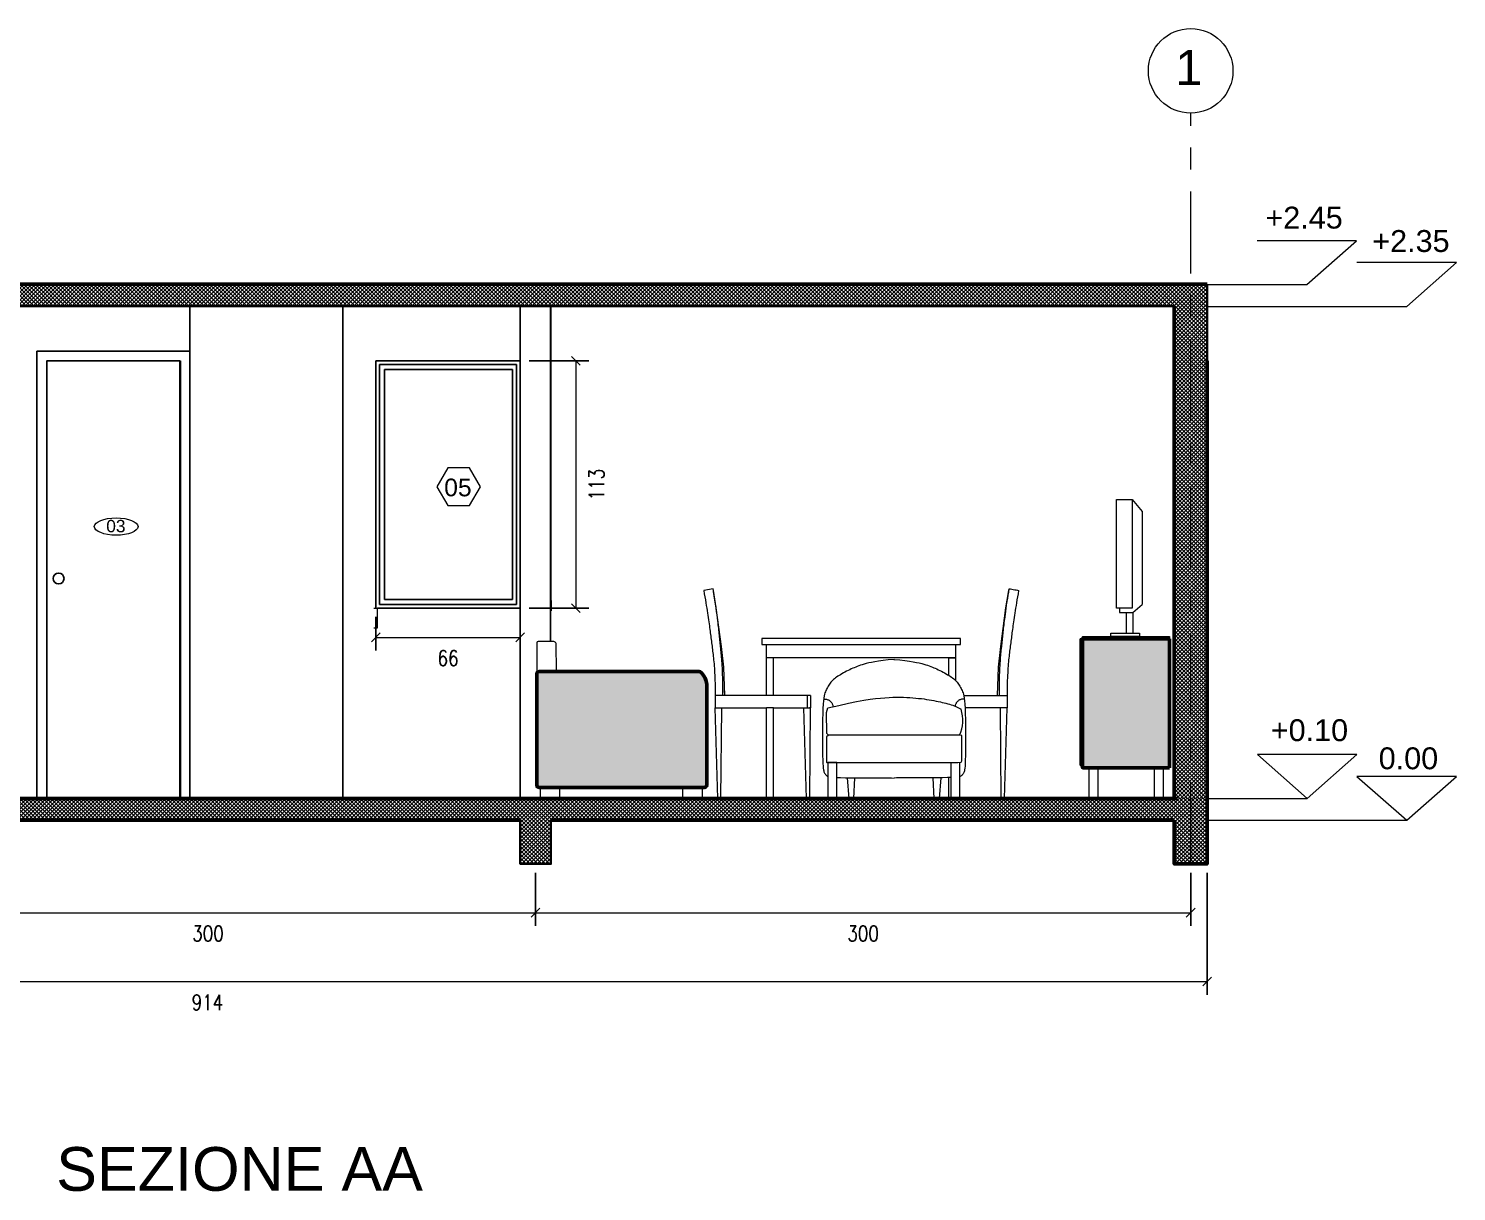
# Model space of a CAD drawing. Header units: inches. Extents: x -1721 to -585, y -6348 to -3019.
# Drawn here: x -966.39 to -959.86, y -3165.28 to -3159.96 of the extents above; entities that cross this region are included whole.
import ezdxf

# ---------------------------------------------------------------- set-up
doc = ezdxf.new("R2010")
doc.units = ezdxf.units.IN
doc.header["$MEASUREMENT"] = 0
doc.linetypes.add('$0$CENTERX2', pattern=[4, 2.5, -0.5, 0.5, -0.5])
doc.linetypes.add('$0$CENTRO2', pattern=[1.125, 0.75, -0.125, 0.125, -0.125])
for name, color, linetype, lineweight in [('$0$A-ELEV-FURN', 251, 'Continuous', 18), ('$0$A-ELEV-MBE1', 1, 'Continuous', 35), ('$0$A-FURN_Num_Penna__8', 8, 'Continuous', 18), ('$0$A-SECT-MCUT', 7, 'Continuous', 35), ('$0$AA - pareti sezionate', 236, 'Continuous', 50), ('$0$AA - serramenti e porte', 4, 'Continuous', 25), ('$0$AA pareti non sezionate', 2, 'Continuous', 25), ('$0$AA- arredo', 8, 'Continuous', 18), ('$0$G-PLANOTM', 6, 'Continuous', 40), ('$0$IKE120015-t1_Num_Penna__251', 251, 'Continuous', 18), ('$0$J- pareti sezionate', 7, 'Continuous', 50), ('$0$SEZIONE ARREDO_Num_Penna__8', 8, 'Continuous', 18), ('$1$AA - linee quote', 3, 'Continuous', 13), ('$2$A-FURN', 8, 'Continuous', 18), ('$2$A-SECT-PATT', 8, 'Continuous', 18), ('$2$A-WALL-FULL', 7, 'Continuous', 35)]:
    doc.layers.add(name, color=color, linetype=linetype, lineweight=lineweight)
doc.styles.add('$0$ARIAL', font='Arial.ttf')
doc.styles.add('$4$E-ROMANS', font='romans.shx', dxfattribs={"width": 0.8})
doc.styles.get("Standard").update_dxf_attribs({"font": 'Arial.ttf'})
doc.dimstyles.new('$0$E-0100_TICK_12', dxfattribs={"dimscale": 0.001, "dimtxt": 70, "dimasz": 40, "dimexe": 60, "dimexo": 40, "dimgap": 60, "dimtad": 4, "dimdec": 0, "dimlfac": 100, "dimzin": 0, "dimdsep": 46, "dimtxsty": '$4$E-ROMANS', "dimblk": 'OBLIQUE', "dimblk1": 'OBLIQUE', "dimblk2": 'OBLIQUE', "dimcen": 60, "dimclrd": 256, "dimclre": 256, "dimclrt": 256, "dimadec": 0, "dimazin": 0, "dimtfac": 1, "dimtdec": 0, "dimtmove": 1, "dimatfit": 3, "dimldrblk": '$0$_Open90', "dimfxl": 1, "dimtfill": 1, "dimtolj": 1, "dimtzin": 0, "dimlwd": -1, "dimarcsym": 0})

# ---------------------------------------------------------------- blocks, each defined once
blk = doc.blocks.new('_Oblique')
at = {"color": 0, "linetype": 'ByBlock', "lineweight": -2}
blk.add_line((-0.5, -0.5), (0.5, 0.5), dxfattribs=at)
blk = doc.blocks.new('*D207')
at = {"layer": '$1$AA - linee quote', "linetype": 'Continuous', "lineweight": -2, "transparency": 16777216}
for p, q in [((-967.0662, -3163.8183), (-967.0662, -3164.061)), ((-964.0712, -3163.8183), (-964.0712, -3164.061))]:
    blk.add_line(p, q, dxfattribs=at)
at = {"layer": '$1$AA - linee quote', "transparency": 16777216}
blk.add_line((-967.0662, -3164.001), (-964.0712, -3164.001), dxfattribs=at)
at = {"layer": 'DEFPOINTS', "color": 0, "linetype": 'Continuous', "transparency": 16777216}
for p in [(-967.0662, -3163.7783), (-964.0712, -3163.7783), (-964.0712, -3164.001)]:
    blk.add_point(p, dxfattribs=at)
at = {"layer": '$1$AA - linee quote', "linetype": 'Continuous', "transparency": 16777216, "xscale": 0.04, "yscale": 0.04, "zscale": 0.04, "rotation": 180}
blk.add_blockref('_Oblique', (-967.0662, -3164.001), dxfattribs=at)
at = {"layer": '$1$AA - linee quote', "linetype": 'Continuous', "transparency": 16777216, "xscale": 0.04, "yscale": 0.04, "zscale": 0.04}
blk.add_blockref('_Oblique', (-964.0712, -3164.001), dxfattribs=at)
at = {"layer": '$1$AA - linee quote', "linetype": 'Continuous', "transparency": 16777216, "insert": (-965.5687, -3164.096), "char_height": 0.07, "attachment_point": 5, "style": '$4$E-ROMANS', "bg_fill": 3, "box_fill_scale": 1.25, "bg_fill_color": 256, "bg_fill_true_color": 13158600, "bg_fill_transparency": 0}
blk.add_mtext('\\A1;300', dxfattribs=at)
blk = doc.blocks.new('$0$_Open90')
at = {"color": 0, "linetype": 'ByBlock', "lineweight": -2}
for p, q in [((-19.69, 19.69), (0, 0)), ((0, 0), (-39.37, 0)), ((0, 0), (-19.69, -19.69))]:
    blk.add_line(p, q, dxfattribs=at)
blk = doc.blocks.new('*D208')
at = {"layer": '$1$AA - linee quote', "linetype": 'Continuous', "lineweight": -2, "transparency": 16777216}
for p, q in [((-964.0712, -3163.8183), (-964.0712, -3164.061)), ((-961.0762, -3163.8183), (-961.0762, -3164.061))]:
    blk.add_line(p, q, dxfattribs=at)
at = {"layer": '$1$AA - linee quote', "transparency": 16777216}
blk.add_line((-964.0712, -3164.001), (-961.0762, -3164.001), dxfattribs=at)
at = {"layer": 'DEFPOINTS', "color": 0, "linetype": 'Continuous', "transparency": 16777216}
for p in [(-964.0712, -3163.7783), (-961.0762, -3163.7783), (-961.0762, -3164.001)]:
    blk.add_point(p, dxfattribs=at)
at = {"layer": '$1$AA - linee quote', "linetype": 'Continuous', "transparency": 16777216, "xscale": 0.04, "yscale": 0.04, "zscale": 0.04, "rotation": 180}
blk.add_blockref('_Oblique', (-964.0712, -3164.001), dxfattribs=at)
at = {"layer": '$1$AA - linee quote', "linetype": 'Continuous', "transparency": 16777216, "xscale": 0.04, "yscale": 0.04, "zscale": 0.04}
blk.add_blockref('_Oblique', (-961.0762, -3164.001), dxfattribs=at)
at = {"layer": '$1$AA - linee quote', "linetype": 'Continuous', "transparency": 16777216, "insert": (-962.5737, -3164.096), "char_height": 0.07, "attachment_point": 5, "style": '$4$E-ROMANS', "bg_fill": 3, "box_fill_scale": 1.25, "bg_fill_color": 256, "bg_fill_true_color": 13158600, "bg_fill_transparency": 0}
blk.add_mtext('\\A1;300', dxfattribs=at)
blk = doc.blocks.new('*D209')
at = {"layer": '$1$AA - linee quote', "linetype": 'Continuous', "lineweight": -2, "transparency": 16777216}
for p, q in [((-970.1412, -3163.8183), (-970.1412, -3164.3762)), ((-961.0012, -3163.8183), (-961.0012, -3164.3762))]:
    blk.add_line(p, q, dxfattribs=at)
at = {"layer": '$1$AA - linee quote', "transparency": 16777216}
blk.add_line((-970.1412, -3164.3162), (-961.0012, -3164.3162), dxfattribs=at)
at = {"layer": 'DEFPOINTS', "color": 0, "linetype": 'Continuous', "transparency": 16777216}
for p in [(-970.1412, -3163.7783), (-961.0012, -3163.7783), (-961.0012, -3164.3162)]:
    blk.add_point(p, dxfattribs=at)
at = {"layer": '$1$AA - linee quote', "linetype": 'Continuous', "transparency": 16777216, "xscale": 0.04, "yscale": 0.04, "zscale": 0.04, "rotation": 180}
blk.add_blockref('_Oblique', (-970.1412, -3164.3162), dxfattribs=at)
at = {"layer": '$1$AA - linee quote', "linetype": 'Continuous', "transparency": 16777216, "xscale": 0.04, "yscale": 0.04, "zscale": 0.04}
blk.add_blockref('_Oblique', (-961.0012, -3164.3162), dxfattribs=at)
at = {"layer": '$1$AA - linee quote', "linetype": 'Continuous', "transparency": 16777216, "insert": (-965.5712, -3164.4112), "char_height": 0.07, "attachment_point": 5, "style": '$4$E-ROMANS', "bg_fill": 3, "box_fill_scale": 1.25, "bg_fill_color": 256, "bg_fill_true_color": 13158600, "bg_fill_transparency": 0}
blk.add_mtext('\\A1;914', dxfattribs=at)
blk = doc.blocks.new('*D210')
at = {"layer": '$1$AA - linee quote', "linetype": 'Continuous', "lineweight": -2, "transparency": 16777216}
for p, q in [((-964.1012, -3161.4783), (-963.8276, -3161.4783)), ((-964.1012, -3162.609), (-963.8276, -3162.609))]:
    blk.add_line(p, q, dxfattribs=at)
at = {"layer": '$1$AA - linee quote', "transparency": 16777216}
blk.add_line((-963.8876, -3161.4783), (-963.8876, -3162.609), dxfattribs=at)
at = {"layer": 'DEFPOINTS', "color": 0, "linetype": 'Continuous', "transparency": 16777216}
for p in [(-964.1412, -3161.4783), (-964.1412, -3162.609), (-963.8876, -3162.609)]:
    blk.add_point(p, dxfattribs=at)
at = {"layer": '$1$AA - linee quote', "linetype": 'Continuous', "transparency": 16777216, "xscale": 0.04, "yscale": 0.04, "zscale": 0.04}
for p, rotation in [((-963.8876, -3161.4783), 90), ((-963.8876, -3162.609), 270)]:
    blk.add_blockref('_Oblique', p, dxfattribs=dict(at, rotation=rotation))
at = {"layer": '$1$AA - linee quote', "linetype": 'Continuous', "transparency": 16777216, "insert": (-963.7926, -3162.0437), "char_height": 0.07, "attachment_point": 5, "rotation": 90, "style": '$4$E-ROMANS', "bg_fill": 3, "box_fill_scale": 1.25, "bg_fill_color": 256, "bg_fill_true_color": 13158600, "bg_fill_transparency": 0}
blk.add_mtext('\\A1;113', dxfattribs=at)
blk = doc.blocks.new('*D211')
at = {"layer": '$1$AA - linee quote', "linetype": 'Continuous', "lineweight": -2, "transparency": 16777216}
for p, q in [((-964.8012, -3162.6483), (-964.8012, -3162.8023)), ((-964.1412, -3162.649), (-964.1412, -3162.8023))]:
    blk.add_line(p, q, dxfattribs=at)
at = {"layer": '$1$AA - linee quote', "transparency": 16777216}
blk.add_line((-964.8012, -3162.7423), (-964.1412, -3162.7423), dxfattribs=at)
at = {"layer": 'DEFPOINTS', "color": 0, "linetype": 'Continuous', "transparency": 16777216}
for p in [(-964.8012, -3162.6083), (-964.1412, -3162.609), (-964.1412, -3162.7423)]:
    blk.add_point(p, dxfattribs=at)
at = {"layer": '$1$AA - linee quote', "linetype": 'Continuous', "transparency": 16777216, "xscale": 0.04, "yscale": 0.04, "zscale": 0.04, "rotation": 180}
blk.add_blockref('_Oblique', (-964.8012, -3162.7423), dxfattribs=at)
at = {"layer": '$1$AA - linee quote', "linetype": 'Continuous', "transparency": 16777216, "xscale": 0.04, "yscale": 0.04, "zscale": 0.04}
blk.add_blockref('_Oblique', (-964.1412, -3162.7423), dxfattribs=at)
at = {"layer": '$1$AA - linee quote', "linetype": 'Continuous', "transparency": 16777216, "insert": (-964.4712, -3162.8373), "char_height": 0.07, "attachment_point": 5, "style": '$4$E-ROMANS', "bg_fill": 3, "box_fill_scale": 1.25, "bg_fill_color": 256, "bg_fill_true_color": 13158600, "bg_fill_transparency": 0}
blk.add_mtext('\\A1;66', dxfattribs=at)

msp = doc.modelspace()

# ---------------------------------------------------------------- hatches: boundary and pattern name
at = {"layer": '$0$J- pareti sezionate', "linetype": 'Continuous', "true_color": 0x939598}
h = msp.add_hatch(color=252, dxfattribs=at)
h.dxf.hatch_style = 1
h.paths.add_polyline_path([(-961.5714, -3163.3373, 0.414644), (-961.5702, -3163.3383), (-961.1724, -3163.3383), (-961.1724, -3162.7483), (-961.5704, -3162.7483, 0.434118), (-961.5714, -3162.7494)])
at = {"layer": '$0$SEZIONE ARREDO_Num_Penna__8', "linetype": 'Continuous', "lineweight": 18}
h = msp.add_hatch(color=8, dxfattribs=at)
edge = h.paths.add_edge_path()
edge.add_arc((-963.3677, -3162.9628), 0.0793, 356.20145, 413.88225)
edge.add_line((-963.321, -3162.8988), (-964.057, -3162.8988))
edge.add_arc((-964.0557, -3162.9088), 0.0101, 97.24107, 166.8648)
edge.add_line((-964.0655, -3162.9065), (-964.0655, -3163.4184))
edge.add_arc((-964.0555, -3163.4184), 0.01, 180, 270)
edge.add_line((-964.0555, -3163.4284), (-963.2986, -3163.4284))
edge.add_arc((-963.2986, -3163.4184), 0.01, 270, 360)
edge.add_line((-963.2886, -3163.4184), (-963.2886, -3162.9693))
edge.add_line((-963.2886, -3162.9693), (-963.2886, -3162.9681))
at = {"layer": '$1$AA - linee quote'}
h = msp.add_hatch(color=256, dxfattribs=at)
h.dxf.hatch_style = 1
h.paths.add_polyline_path([(-960.3175, -3160.9288), (-960.7725, -3160.9288), (-960.545, -3161.129)], flags=17)
h.paths.add_polyline_path([(-960.7725, -3160.9288), (-960.545, -3161.129), (-960.3175, -3160.9288)])
h = msp.add_hatch(color=256, dxfattribs=at)
h.dxf.hatch_style = 1
h.paths.add_polyline_path([(-959.8613, -3161.0288), (-960.3163, -3161.0288), (-960.0888, -3161.229)], flags=17)
h.paths.add_polyline_path([(-960.3163, -3161.0288), (-960.0888, -3161.229), (-959.8613, -3161.0288)])
h = msp.add_hatch(color=256, dxfattribs=at)
h.dxf.hatch_style = 1
h.paths.add_polyline_path([(-960.3163, -3163.2781), (-960.7714, -3163.2781), (-960.5439, -3163.4783)], flags=17)
h.paths.add_polyline_path([(-960.7714, -3163.2781), (-960.5439, -3163.4783), (-960.3163, -3163.2781)])
h = msp.add_hatch(color=256, dxfattribs=at)
h.dxf.hatch_style = 1
h.paths.add_polyline_path([(-959.8613, -3163.3781), (-960.3163, -3163.3781), (-960.0888, -3163.5783)], flags=17)
h.paths.add_polyline_path([(-960.3163, -3163.3781), (-960.0888, -3163.5783), (-959.8613, -3163.3781)])
at = {"layer": '$2$A-SECT-PATT', "true_color": 0x000000}
h = msp.add_hatch(dxfattribs=at)
h.set_pattern_fill('ANSI37', color=18, scale=0.1, style=0)
h.set_pattern_definition([(45, (-1026.88537, -3343.844819), (-0.0088388348, 0.0088388348), []), (135, (-1026.88537, -3343.844819), (-0.0088388348, -0.0088388348), [])])
h.paths.add_polyline_path([(-966.9912, -3161.2283), (-961.1512, -3161.2283), (-961.1512, -3163.4783), (-961.0012, -3163.4783), (-961.0012, -3161.1283), (-961.1512, -3161.1283), (-966.9912, -3161.1283)])
h = msp.add_hatch(dxfattribs=at)
h.set_pattern_fill('ANSI37', color=18, scale=0.1)
h.set_pattern_definition([(45, (-928.98059, -1012.11279), (-0.008838834765, 0.008838834765), []), (135, (-928.98059, -1012.11279), (-0.008838834765, -0.008838834765), [])])
h.paths.add_polyline_path([(-966.9912, -3163.5783), (-964.1412, -3163.5783), (-964.1412, -3163.7783), (-964.0012, -3163.7783), (-964.0012, -3163.5783), (-961.1512, -3163.5783), (-961.1512, -3163.7783), (-961.0012, -3163.7783), (-961.0012, -3163.4783), (-970.1412, -3163.4783), (-970.1412, -3163.7783), (-969.99, -3163.7783), (-969.99, -3163.5783), (-967.1412, -3163.5783), (-967.1412, -3163.7783), (-966.9912, -3163.7783)])

# ---------------------------------------------------------------- linework, layer by layer
at = {"layer": '$0$A-ELEV-FURN'}
for p, q in [((-963.2162, -3163.4783), (-963.2308, -3163.4783)), ((-962.8111, -3163.4783), (-962.8257, -3163.4783)), ((-962.3412, -3163.4783), (-962.3266, -3163.4783)), ((-962.1438, -3163.4783), (-962.1766, -3163.4783)), ((-961.9361, -3163.4783), (-961.9215, -3163.4783))]:
    msp.add_line(p, q, dxfattribs=at)
at = {"layer": '$0$A-ELEV-MBE1'}
msp.add_line((-965.6962, -3161.4783), (-965.6962, -3163.4783), dxfattribs=at)
at = {"layer": '$0$A-FURN_Num_Penna__8', "color": 8, "linetype": 'Continuous', "lineweight": 18}
msp.add_line((-963.2449, -3162.6072), (-963.2458, -3162.6016), dxfattribs=at)
at = {"layer": '$0$A-SECT-MCUT'}
for p, q in [((-961.0012, -3161.1283), (-961.0012, -3161.4783)), ((-964.1412, -3161.2283), (-966.9912, -3161.2283)), ((-961.1512, -3161.2283), (-964.1412, -3161.2283))]:
    msp.add_line(p, q, dxfattribs=at)
for points in [[(-964.1362, -3163.4783), (-963.9862, -3163.4783)], [(-964.0012, -3163.5783), (-964.0012, -3163.7783), (-964.1412, -3163.7783), (-964.1412, -3163.5783)]]:
    msp.add_lwpolyline(points, dxfattribs=at)
at = {"layer": '$0$AA - pareti sezionate'}
for p, q in [((-970.14, -3161.1281), (-961.0012, -3161.1283)), ((-961.1512, -3163.4783), (-961.1512, -3161.2283)), ((-961.5714, -3163.3373), (-961.5714, -3162.7493)), ((-961.5704, -3162.7483), (-961.1724, -3162.7483)), ((-961.1724, -3162.7483), (-961.1724, -3163.3383)), ((-963.321, -3162.8988), (-964.057, -3162.8988)), ((-963.2886, -3162.9693), (-963.2886, -3163.4184)), ((-961.1724, -3163.3383), (-961.5704, -3163.3383)), ((-964.0555, -3163.4284), (-963.2986, -3163.4284)), ((-966.9962, -3163.4783), (-964.1367, -3163.4783)), ((-966.9862, -3163.4783), (-961.1362, -3163.4783)), ((-965.5912, -3163.4783), (-964.8112, -3163.4783)), ((-965.5912, -3163.4783), (-964.8112, -3163.4783)), ((-963.9862, -3163.4783), (-961.1412, -3163.4783)), ((-966.9912, -3163.5783), (-964.1412, -3163.5783)), ((-964.0012, -3163.5783), (-961.1512, -3163.5783))]:
    msp.add_line(p, q, dxfattribs=at)
msp.add_lwpolyline([(-961.1512, -3163.5783), (-961.1512, -3163.7783), (-961.0012, -3163.7783), (-961.0012, -3161.4783), (-961.0012, -3161.4783)], dxfattribs=at)
at = {"layer": '$0$AA - pareti sezionate', "flags": 128}
msp.add_lwpolyline([(-963.2886, -3162.9681, 0.257132), (-963.321, -3162.8988), (-964.057, -3162.8988, 0.313495), (-964.0655, -3162.9065), (-964.0655, -3163.4184, 0.414214), (-964.0555, -3163.4284), (-963.2986, -3163.4284, 0.414214), (-963.2886, -3163.4184), (-963.2886, -3162.9693)], format="xyb", close=True, dxfattribs=at)
at = {"layer": '$0$AA - pareti sezionate'}
for centre, radius, start, end in [((-961.5704, -3162.7493), 0.001, 90, 180), ((-964.0557, -3162.9088), 0.0101, 97.24107, 166.8648), ((-963.3677, -3162.9628), 0.0793, 356.20145, 53.88225), ((-961.5703, -3163.3372), 0.00113, 186.24977, 263.74105), ((-964.0555, -3163.4184), 0.01, 180, 270), ((-963.2986, -3163.4184), 0.01, 270, 0)]:
    msp.add_arc(centre, radius, start, end, dxfattribs=at)
at = {"layer": '$0$AA - serramenti e porte'}
for p, q in [((-966.3512, -3161.4333), (-966.3512, -3163.4783)), ((-965.6512, -3161.4333), (-966.3512, -3161.4333)), ((-965.6962, -3161.4783), (-966.3062, -3161.4783)), ((-964.8012, -3162.6083), (-964.8012, -3161.4783)), ((-964.7845, -3161.495), (-964.7845, -3162.5923)), ((-964.7845, -3161.495), (-964.177, -3161.495)), ((-964.177, -3161.495), (-964.1578, -3161.495)), ((-964.1578, -3161.495), (-964.1578, -3162.5923)), ((-964.7615, -3161.518), (-964.7615, -3162.5693)), ((-964.7615, -3161.518), (-964.177, -3161.518)), ((-964.177, -3161.518), (-964.177, -3162.5693)), ((-964.1412, -3162.609), (-964.794, -3162.609)), ((-964.2895, -3162.5923), (-964.7845, -3162.5923)), ((-964.2895, -3162.5693), (-964.7615, -3162.5693)), ((-964.177, -3162.5693), (-964.2895, -3162.5693)), ((-964.1578, -3162.5923), (-964.2895, -3162.5923))]:
    msp.add_line(p, q, dxfattribs=at)
msp.add_lwpolyline([(-965.6962, -3161.4783), (-966.3062, -3161.4783), (-966.3062, -3163.4783), (-965.6962, -3163.4783)], close=True, dxfattribs=at)
msp.add_circle((-966.2517, -3162.4733), 0.025, dxfattribs=at)
at = {"layer": '$0$AA pareti non sezionate'}
for p, q in [((-965.6512, -3161.2283), (-965.6512, -3163.4783)), ((-964.9523, -3161.2283), (-964.9523, -3163.4783)), ((-964.9523, -3161.2283), (-964.9523, -3163.4783)), ((-964.1412, -3161.2283), (-964.1412, -3162.6203)), ((-964.0012, -3161.2283), (-964.0012, -3162.5737))]:
    msp.add_line(p, q, dxfattribs=at)
at = {"layer": '$0$AA- arredo', "color": 8, "linetype": 'Continuous', "lineweight": 18}
for p, q in [((-961.3431, -3162.1127), (-961.2985, -3162.1667)), ((-961.2985, -3162.1667), (-961.2985, -3162.5922)), ((-963.2597, -3162.52), (-963.3025, -3162.5277)), ((-961.9058, -3162.52), (-961.9007, -3162.5209)), ((-961.8809, -3162.5244), (-961.8742, -3162.5256)), ((-961.8742, -3162.5256), (-961.8681, -3162.5267)), ((-961.3714, -3162.6294), (-961.3714, -3162.7239)), ((-961.341, -3162.6294), (-961.341, -3162.7239)), ((-963.2107, -3162.8805), (-963.2108, -3162.8782)), ((-963.2498, -3163.0081), (-963.2498, -3163.0644)), ((-963.2275, -3163.0082), (-963.2498, -3163.0082)), ((-963.2065, -3163.0082), (-963.2073, -3162.9828)), ((-963.2381, -3163.4783), (-963.2498, -3163.0644)), ((-963.2235, -3163.4783), (-963.2198, -3163.0644))]:
    msp.add_line(p, q, dxfattribs=at)
at = {"layer": '$0$AA- arredo', "color": 4, "linetype": 'Continuous', "lineweight": 18}
msp.add_line((-961.9206, -3162.6072), (-961.9197, -3162.6016), dxfattribs=at)
at = {"layer": '$0$AA- arredo', "linetype": 'Continuous', "lineweight": 18}
for p, q in [((-962.1291, -3162.7468), (-963.0364, -3162.7468)), ((-963.0364, -3162.7468), (-963.0364, -3162.7752)), ((-962.1291, -3162.7752), (-962.1291, -3162.7468)), ((-963.0364, -3162.7752), (-962.1291, -3162.7752)), ((-963.0155, -3163.0082), (-963.0155, -3162.7752)), ((-962.15, -3162.9408), (-962.15, -3162.7752)), ((-962.15, -3162.8355), (-963.0155, -3162.8355)), ((-962.1828, -3162.8355), (-962.9828, -3162.8355)), ((-962.9828, -3163.0082), (-962.9828, -3162.8355)), ((-962.1828, -3162.8355), (-962.1828, -3162.9157)), ((-962.1828, -3162.8355), (-962.15, -3162.8355)), ((-961.9548, -3162.8805), (-961.9547, -3162.8782)), ((-963.0155, -3163.0082), (-963.2275, -3163.0082)), ((-962.9828, -3163.0082), (-963.0155, -3163.0082)), ((-962.8281, -3163.0082), (-962.9828, -3163.0082)), ((-962.8252, -3163.0082), (-962.8281, -3163.0082)), ((-962.8281, -3163.0644), (-962.8281, -3163.0082)), ((-962.8223, -3163.0082), (-962.8252, -3163.0082)), ((-962.8196, -3163.0082), (-962.8223, -3163.0082)), ((-962.8174, -3163.0082), (-962.8196, -3163.0082)), ((-962.8157, -3163.0082), (-962.8174, -3163.0082)), ((-962.8146, -3163.0082), (-962.8157, -3163.0082)), ((-962.8143, -3163.0082), (-962.8146, -3163.0082)), ((-962.8143, -3163.0082), (-962.8143, -3163.0644)), ((-962.1133, -3163.0082), (-961.938, -3163.0082)), ((-961.938, -3163.0082), (-961.9157, -3163.0082)), ((-961.9157, -3163.0081), (-961.9157, -3163.0644)), ((-963.2498, -3163.0644), (-963.0155, -3163.0644)), ((-963.0155, -3163.4783), (-963.0155, -3163.0644)), ((-962.9828, -3163.0644), (-963.0155, -3163.0644)), ((-962.9828, -3163.4783), (-962.9828, -3163.0644)), ((-962.9828, -3163.0644), (-962.8442, -3163.0644)), ((-962.8442, -3163.0644), (-962.8281, -3163.0644)), ((-962.8326, -3163.4783), (-962.8442, -3163.0644)), ((-962.8281, -3163.0644), (-962.8252, -3163.0644)), ((-962.8252, -3163.0644), (-962.8223, -3163.0644)), ((-962.8223, -3163.0644), (-962.8196, -3163.0644)), ((-962.8143, -3163.0644), (-962.8196, -3163.0644)), ((-962.8179, -3163.4783), (-962.8143, -3163.0644)), ((-962.7405, -3163.0865), (-962.7348, -3163.0652)), ((-961.9157, -3163.0644), (-962.1076, -3163.0644)), ((-961.942, -3163.4783), (-961.9457, -3163.0644)), ((-961.9274, -3163.4783), (-961.9157, -3163.0644)), ((-962.74, -3163.1814), (-962.7405, -3163.0865)), ((-962.7322, -3163.1896), (-962.74, -3163.1814)), ((-962.1328, -3163.1896), (-962.7322, -3163.1896)), ((-962.1828, -3163.3835), (-962.1828, -3163.4783))]:
    msp.add_line(p, q, dxfattribs=at)
at = {"layer": '$0$AA- arredo'}
for p, q in [((-961.1724, -3162.7383), (-961.1724, -3162.7483)), ((-961.5404, -3163.4783), (-961.5404, -3163.3383)), ((-961.5004, -3163.3383), (-961.5004, -3163.4783)), ((-961.2413, -3163.4783), (-961.2413, -3163.3383)), ((-961.2013, -3163.3383), (-961.2013, -3163.4783))]:
    msp.add_line(p, q, dxfattribs=at)
at = {"layer": '$0$AA- arredo', "color": 7, "linetype": 'Continuous', "lineweight": 18}
for p, q in [((-964.0655, -3162.7677), (-964.0655, -3163.4184)), ((-963.9876, -3162.7607), (-964.0586, -3162.7607)), ((-963.9757, -3162.8988), (-963.9766, -3162.7705))]:
    msp.add_line(p, q, dxfattribs=at)
at = {"layer": '$0$AA- arredo', "color": 8, "linetype": 'Continuous', "lineweight": 18, "flags": 128}
for points in [[(-961.4151, -3162.1127), (-961.3431, -3162.1127), (-961.3431, -3162.6083), (-961.4151, -3162.6083)], [(-961.341, -3162.7239), (-961.3105, -3162.7239), (-961.3105, -3162.7383), (-961.4409, -3162.7383), (-961.4409, -3162.7239)]]:
    msp.add_lwpolyline(points, close=True, dxfattribs=at)
for points in [[(-963.2482, -3162.5877), (-963.2583, -3162.528), (-963.2597, -3162.52)], [(-963.2065, -3163.0082), (-963.2108, -3162.8782), (-963.2206, -3162.7835), (-963.2449, -3162.6072), (-963.2583, -3162.528), (-963.2597, -3162.52)], [(-961.9173, -3162.5877), (-961.9072, -3162.528), (-961.9058, -3162.52)], [(-961.9007, -3162.5209), (-961.8946, -3162.522)], [(-961.8946, -3162.522), (-961.8878, -3162.5232), (-961.8809, -3162.5244)], [(-961.8681, -3162.5267), (-961.863, -3162.5276)], [(-961.4017, -3162.6083), (-961.4017, -3162.6294), (-961.341, -3162.6294), (-961.2985, -3162.5922)]]:
    msp.add_lwpolyline(points, dxfattribs=at)
at = {"layer": '$0$AA- arredo', "linetype": 'Continuous', "lineweight": 18, "flags": 128}
for points in [[(-961.959, -3163.0082), (-961.9547, -3162.8782), (-961.9449, -3162.7835), (-961.9206, -3162.6072), (-961.9072, -3162.528), (-961.9058, -3162.52)], [(-962.4309, -3162.8432), (-962.4586, -3162.8456), (-962.4825, -3162.8482), (-962.5029, -3162.8509), (-962.5204, -3162.8537), (-962.5353, -3162.8565), (-962.5481, -3162.8594), (-962.5591, -3162.8622), (-962.5689, -3162.8649), (-962.5778, -3162.8676), (-962.586, -3162.8702), (-962.5936, -3162.8728), (-962.6007, -3162.8754), (-962.6076, -3162.8781), (-962.6143, -3162.8809), (-962.621, -3162.8838), (-962.6278, -3162.8869), (-962.6348, -3162.8903), (-962.642, -3162.8938), (-962.6493, -3162.8975), (-962.6566, -3162.9012), (-962.6638, -3162.9051), (-962.6707, -3162.909), (-962.6775, -3162.9129), (-962.6838, -3162.9167), (-962.6898, -3162.9205), (-962.6953, -3162.9242), (-962.7004, -3162.9279), (-962.7051, -3162.9317), (-962.7096, -3162.9355), (-962.7137, -3162.9394), (-962.7176, -3162.9435), (-962.7212, -3162.9477), (-962.7247, -3162.9521), (-962.7279, -3162.9567), (-962.731, -3162.9614), (-962.7339, -3162.9662), (-962.7366, -3162.9711), (-962.7392, -3162.976), (-962.7417, -3162.981), (-962.744, -3162.9858), (-962.7463, -3162.9907), (-962.7484, -3162.9961), (-962.7503, -3163.0025), (-962.7521, -3163.0103), (-962.7538, -3163.0203), (-962.7552, -3163.0328), (-962.7565, -3163.0485), (-962.7575, -3163.0678), (-962.7583, -3163.0911), (-962.7589, -3163.1175), (-962.7593, -3163.146), (-962.7595, -3163.1756), (-962.7596, -3163.2051), (-962.7595, -3163.2337), (-962.7592, -3163.2601), (-962.7588, -3163.2833), (-962.7584, -3163.3026), (-962.7578, -3163.3183), (-962.757, -3163.3306), (-962.7562, -3163.3403), (-962.7552, -3163.3476), (-962.754, -3163.3532), (-962.7527, -3163.3575), (-962.7513, -3163.3609), (-962.7496, -3163.3639), (-962.7478, -3163.3667), (-962.7459, -3163.3691), (-962.7439, -3163.3713), (-962.7418, -3163.3732), (-962.7396, -3163.3749), (-962.7375, -3163.3764), (-962.7354, -3163.3778), (-962.7346, -3163.3782)], [(-962.434, -3162.8432), (-962.4063, -3162.8456), (-962.3825, -3162.8482), (-962.362, -3162.8509), (-962.3446, -3162.8537), (-962.3297, -3162.8565), (-962.3169, -3162.8594), (-962.3058, -3162.8622), (-962.296, -3162.8649), (-962.2871, -3162.8676), (-962.279, -3162.8702), (-962.2714, -3162.8728), (-962.2642, -3162.8754), (-962.2573, -3162.8781), (-962.2506, -3162.8809), (-962.244, -3162.8838), (-962.2372, -3162.8869), (-962.2301, -3162.8903), (-962.2229, -3162.8938), (-962.2157, -3162.8975), (-962.2084, -3162.9012), (-962.2012, -3162.9051), (-962.1942, -3162.909), (-962.1875, -3162.9129), (-962.1811, -3162.9167), (-962.1752, -3162.9205), (-962.1697, -3162.9242), (-962.1646, -3162.9279), (-962.1598, -3162.9317), (-962.1554, -3162.9355), (-962.1512, -3162.9394), (-962.1474, -3162.9435), (-962.1437, -3162.9477), (-962.1403, -3162.9521), (-962.137, -3162.9567), (-962.134, -3162.9614), (-962.1311, -3162.9662), (-962.1283, -3162.9711), (-962.1257, -3162.976), (-962.1233, -3162.981), (-962.1209, -3162.9858), (-962.1187, -3162.9907), (-962.1166, -3162.9961), (-962.1146, -3163.0025), (-962.1128, -3163.0103), (-962.1112, -3163.0203), (-962.1097, -3163.0328), (-962.1085, -3163.0485), (-962.1074, -3163.0678), (-962.1066, -3163.0911), (-962.106, -3163.1175), (-962.1056, -3163.146), (-962.1054, -3163.1756), (-962.1054, -3163.2051), (-962.1055, -3163.2337), (-962.1057, -3163.2601), (-962.1061, -3163.2833), (-962.1066, -3163.3026), (-962.1072, -3163.3183), (-962.1079, -3163.3306), (-962.1088, -3163.3403), (-962.1098, -3163.3476), (-962.1109, -3163.3532), (-962.1122, -3163.3575), (-962.1137, -3163.3609), (-962.1153, -3163.3639), (-962.1171, -3163.3667), (-962.1191, -3163.3691), (-962.1211, -3163.3713), (-962.1232, -3163.3732), (-962.1253, -3163.3749), (-962.1275, -3163.3764), (-962.1296, -3163.3778), (-962.1313, -3163.3787)], [(-962.7544, -3163.0254), (-962.7498, -3163.0249), (-962.7456, -3163.0248), (-962.7417, -3163.0253), (-962.7381, -3163.0262), (-962.7348, -3163.0273), (-962.7318, -3163.0287), (-962.7291, -3163.0302), (-962.7266, -3163.0318), (-962.7245, -3163.0333), (-962.7226, -3163.0349), (-962.721, -3163.0365), (-962.7195, -3163.0382), (-962.7182, -3163.0401), (-962.7169, -3163.0421), (-962.7158, -3163.0444), (-962.7148, -3163.0469), (-962.7137, -3163.0498), (-962.7127, -3163.0529), (-962.7117, -3163.0564), (-962.7109, -3163.0594)], [(-962.7348, -3163.0652), (-962.6848, -3163.0531), (-962.6412, -3163.0433), (-962.6034, -3163.0356), (-962.5705, -3163.0296), (-962.542, -3163.0252), (-962.5169, -3163.022), (-962.4945, -3163.0198), (-962.4742, -3163.0183), (-962.4552, -3163.0172), (-962.4373, -3163.0165), (-962.4204, -3163.0161), (-962.4044, -3163.016), (-962.3892, -3163.0163), (-962.3746, -3163.0168), (-962.3605, -3163.0176), (-962.3468, -3163.0186), (-962.3334, -3163.0197), (-962.3204, -3163.0211), (-962.3076, -3163.0225), (-962.2953, -3163.0241), (-962.2833, -3163.0259), (-962.2717, -3163.0276), (-962.2606, -3163.0295), (-962.25, -3163.0314), (-962.2398, -3163.0333), (-962.23, -3163.0353), (-962.2207, -3163.0373), (-962.2118, -3163.0394), (-962.2032, -3163.0415), (-962.1949, -3163.0436), (-962.1868, -3163.0459), (-962.179, -3163.0482), (-962.1714, -3163.0506), (-962.164, -3163.053), (-962.1569, -3163.0556), (-962.15, -3163.0583), (-962.1435, -3163.0612), (-962.1373, -3163.0643), (-962.1315, -3163.0676), (-962.1262, -3163.071)], [(-962.1106, -3163.0254), (-962.1151, -3163.0249), (-962.1194, -3163.0248), (-962.1233, -3163.0253), (-962.1269, -3163.0262), (-962.1302, -3163.0273), (-962.1332, -3163.0287), (-962.1359, -3163.0302), (-962.1383, -3163.0318), (-962.1404, -3163.0333), (-962.1423, -3163.0349), (-962.144, -3163.0365), (-962.1455, -3163.0382), (-962.1468, -3163.0401), (-962.148, -3163.0421), (-962.1491, -3163.0444), (-962.1502, -3163.0469), (-962.1512, -3163.0498), (-962.1522, -3163.0529), (-962.1532, -3163.0564), (-962.1534, -3163.057)], [(-962.7322, -3163.1896), (-962.7416, -3163.1968), (-962.7416, -3163.3132), (-962.7403, -3163.3146), (-962.1407, -3163.3141), (-962.1262, -3163.3128), (-962.1223, -3163.3067), (-962.1223, -3163.1907), (-962.1328, -3163.1896)], [(-962.1721, -3163.3141), (-962.1721, -3163.4783), (-962.1313, -3163.4783), (-962.1313, -3163.3133)], [(-962.6936, -3163.3832), (-962.6775, -3163.3837), (-962.6541, -3163.3841), (-962.625, -3163.3844), (-962.592, -3163.3846), (-962.5573, -3163.3848), (-962.5229, -3163.385), (-962.4911, -3163.3851), (-962.4639, -3163.3852), (-962.4437, -3163.3853), (-962.4325, -3163.3855)], [(-962.6465, -3163.385), (-962.6394, -3163.4783), (-962.6167, -3163.4783), (-962.611, -3163.385)], [(-962.1721, -3163.3833), (-962.1874, -3163.3837), (-962.2109, -3163.3841), (-962.2399, -3163.3844), (-962.2729, -3163.3846), (-962.3077, -3163.3848), (-962.3421, -3163.385), (-962.3739, -3163.3851), (-962.401, -3163.3852), (-962.4213, -3163.3853), (-962.4325, -3163.3855)], [(-962.2185, -3163.385), (-962.2255, -3163.4783), (-962.2483, -3163.4783), (-962.2539, -3163.385)]]:
    msp.add_lwpolyline(points, dxfattribs=at)
msp.add_lwpolyline([(-962.7346, -3163.4783), (-962.6936, -3163.4783), (-962.6936, -3163.3146), (-962.7346, -3163.3146)], close=True, dxfattribs=at)
at = {"layer": '$0$AA- arredo', "color": 7, "linetype": 'Continuous', "lineweight": 18, "flags": 128}
for points in [[(-964.0503, -3163.4783), (-963.9602, -3163.4783), (-963.9602, -3163.4284), (-964.0503, -3163.4284)], [(-963.308, -3163.4284), (-963.3991, -3163.4284), (-963.3991, -3163.4782), (-963.308, -3163.4782)]]:
    msp.add_lwpolyline(points, close=True, dxfattribs=at)
at = {"layer": '$0$AA- arredo', "color": 7, "linetype": 'Continuous', "lineweight": 18}
for centre, radius, start, end in [((-964.0579, -3162.7683), 0.00768, 94.99213, 175.00787), ((-963.9931, -3162.7778), 0.018, 23.9372, 72.12376)]:
    msp.add_arc(centre, radius, start, end, dxfattribs=at)
at = {"layer": '$0$AA- arredo', "linetype": 'Continuous', "lineweight": 18}
msp.add_arc((-962.2798, -3163.122), 0.1618, 335.27354, 18.33738, dxfattribs=at)
at = {"layer": '$0$AA- arredo', "color": 8, "linetype": 'Continuous', "lineweight": 18}
for points, knots in [([(-963.3025, -3162.5276), (-963.2952, -3162.5684), (-963.2896, -3162.6021), (-963.2852, -3162.631), (-963.2807, -3162.6599), (-963.2773, -3162.684), (-963.2744, -3162.7059), (-963.273, -3162.7168), (-963.2716, -3162.7272), (-963.2703, -3162.7373), (-963.269, -3162.7474), (-963.2678, -3162.7573), (-963.2665, -3162.7672), (-963.2652, -3162.7771), (-963.2639, -3162.787), (-963.2626, -3162.7971), (-963.2613, -3162.8073), (-963.2601, -3162.8177), (-963.2588, -3162.8287), (-963.2576, -3162.8397), (-963.2565, -3162.8514), (-963.2554, -3162.8639), (-963.2543, -3162.8764), (-963.2534, -3162.8898), (-963.2526, -3162.9045), (-963.2518, -3162.9191), (-963.2511, -3162.935), (-963.2506, -3162.9524), (-963.2501, -3162.9694), (-963.2499, -3162.9879), (-963.2498, -3163.0081)], [0, 0, 0, 0, 1, 1, 1, 2, 2, 2, 3, 3, 3, 4, 4, 4, 5, 5, 5, 6, 6, 6, 7, 7, 7, 8, 8, 8, 9, 9, 9, 10, 10, 10, 10]), ([(-963.2307, -3162.7325), (-963.2318, -3162.7223), (-963.2329, -3162.7115), (-963.2341, -3162.7008), (-963.2352, -3162.69), (-963.2363, -3162.6794), (-963.2378, -3162.6673), (-963.2418, -3162.6335), (-963.2485, -3162.5879), (-963.2575, -3162.5328)], [0, 0, 0, 0, 1, 1, 1, 2, 2, 2, 3, 3, 3, 3]), ([(-963.2213, -3162.8248), (-963.2223, -3162.8135), (-963.2233, -3162.8028), (-963.2244, -3162.7925), (-963.2255, -3162.7822), (-963.2266, -3162.7722), (-963.2276, -3162.7624), (-963.2286, -3162.7525), (-963.2296, -3162.7428), (-963.2307, -3162.7325)], [0, 0, 0, 0, 1, 1, 1, 2, 2, 2, 3, 3, 3, 3])]:
    msp.add_open_spline(points, degree=3, knots=knots, dxfattribs=at)
at = {"layer": '$0$AA- arredo', "linetype": 'Continuous', "lineweight": 18}
for points, knots in [([(-961.863, -3162.5276), (-961.8703, -3162.5684), (-961.8759, -3162.6021), (-961.8803, -3162.631), (-961.8848, -3162.6599), (-961.8882, -3162.684), (-961.8911, -3162.7059), (-961.8925, -3162.7168), (-961.8939, -3162.7272), (-961.8952, -3162.7373), (-961.8965, -3162.7474), (-961.8977, -3162.7573), (-961.899, -3162.7672), (-961.9003, -3162.7771), (-961.9016, -3162.787), (-961.9029, -3162.7971), (-961.9042, -3162.8073), (-961.9054, -3162.8177), (-961.9067, -3162.8287), (-961.9079, -3162.8397), (-961.909, -3162.8514), (-961.9101, -3162.8639), (-961.9112, -3162.8764), (-961.9121, -3162.8898), (-961.9129, -3162.9045), (-961.9137, -3162.9191), (-961.9144, -3162.935), (-961.9149, -3162.9524), (-961.9154, -3162.9694), (-961.9156, -3162.9879), (-961.9157, -3163.0081)], [0, 0, 0, 0, 1, 1, 1, 2, 2, 2, 3, 3, 3, 4, 4, 4, 5, 5, 5, 6, 6, 6, 7, 7, 7, 8, 8, 8, 9, 9, 9, 10, 10, 10, 10]), ([(-961.9348, -3162.7325), (-961.9337, -3162.7223), (-961.9326, -3162.7115), (-961.9314, -3162.7008), (-961.9303, -3162.69), (-961.9292, -3162.6794), (-961.9273, -3162.6654)], [0, 0, 0, 0, 1, 1, 1, 2, 2, 2, 2]), ([(-961.9442, -3162.8248), (-961.9432, -3162.8135), (-961.9422, -3162.8028), (-961.9411, -3162.7925), (-961.94, -3162.7822), (-961.9389, -3162.7722), (-961.9379, -3162.7624), (-961.9369, -3162.7525), (-961.9359, -3162.7428), (-961.9348, -3162.7325)], [0, 0, 0, 0, 1, 1, 1, 2, 2, 2, 3, 3, 3, 3])]:
    msp.add_open_spline(points, degree=3, knots=knots, dxfattribs=at)
at = {"layer": '$0$AA- arredo', "color": 8, "linetype": 'Continuous', "lineweight": 18}
for points in [[(-961.9149, -3162.5768), (-961.9123, -3162.5595), (-961.9093, -3162.5406), (-961.9058, -3162.52)], [(-961.9273, -3162.6654), (-961.9257, -3162.6529), (-961.9172, -3162.5925), (-961.9149, -3162.5768)], [(-963.2185, -3162.8609), (-963.2193, -3162.848), (-963.2203, -3162.8361), (-963.2213, -3162.8248)], [(-963.2163, -3162.9026), (-963.2169, -3162.8876), (-963.2176, -3162.8738), (-963.2185, -3162.8609)], [(-963.215, -3162.9516), (-963.2152, -3162.9338), (-963.2157, -3162.9176), (-963.2163, -3162.9026)], [(-963.2149, -3163.0081), (-963.2147, -3162.9876), (-963.2147, -3162.9689), (-963.215, -3162.9516)]]:
    msp.add_open_spline(points, degree=3, dxfattribs=at)
at = {"layer": '$0$AA- arredo', "linetype": 'Continuous', "lineweight": 18}
for points in [[(-961.9492, -3162.9026), (-961.9486, -3162.8876), (-961.9479, -3162.8738), (-961.947, -3162.8609)], [(-961.947, -3162.8609), (-961.9462, -3162.848), (-961.9452, -3162.8361), (-961.9442, -3162.8248)], [(-961.9505, -3162.9516), (-961.9503, -3162.9338), (-961.9498, -3162.9176), (-961.9492, -3162.9026)], [(-961.9506, -3163.0081), (-961.9508, -3162.9876), (-961.9508, -3162.9689), (-961.9505, -3162.9516)]]:
    msp.add_open_spline(points, degree=3, dxfattribs=at)
at = {"layer": '$0$G-PLANOTM', "color": 0}
for p, q in [((-963.2162, -3163.4783), (-963.2308, -3163.4783)), ((-962.1438, -3163.4783), (-962.1766, -3163.4783))]:
    msp.add_line(p, q, dxfattribs=at)
at = {"layer": '$0$IKE120015-t1_Num_Penna__251', "color": 251, "linetype": 'Continuous', "lineweight": 18, "true_color": 0x656565}
for p, q in [((-961.5814, -3163.3273), (-961.5814, -3162.7493)), ((-961.5724, -3162.7483), (-961.5804, -3162.7483)), ((-961.5714, -3162.7473), (-961.5714, -3162.7393)), ((-961.5704, -3162.7383), (-961.1724, -3162.7383)), ((-961.5724, -3163.3283), (-961.5804, -3163.3283)), ((-961.5714, -3163.3373), (-961.5714, -3163.3293)), ((-961.2354, -3163.3383), (-961.2355, -3163.3383)), ((-961.1804, -3163.3383), (-961.1804, -3163.3383))]:
    msp.add_line(p, q, dxfattribs=at)
for centre, start, end in [((-961.5804, -3162.7493), 90, 180), ((-961.5724, -3162.7493), 0, 90), ((-961.5704, -3162.7393), 90, 180), ((-961.5704, -3162.7473), 180, 270), ((-961.5804, -3163.3273), 180, 270), ((-961.5724, -3163.3273), 270, 0), ((-961.1804, -3163.3373), 255, 270)]:
    msp.add_arc(centre, 0.001, start, end, dxfattribs=at)
at = {"layer": '$1$AA - linee quote', "linetype": '$0$CENTRO2', "ltscale": 0.5}
msp.add_line((-961.0762, -3163.7783), (-961.0762, -3160.3455), dxfattribs=at)
at = {"layer": '$1$AA - linee quote'}
for p, q in [((-960.3175, -3160.9288), (-960.7725, -3160.9288)), ((-960.545, -3161.129), (-960.3175, -3160.9288)), ((-959.8613, -3161.0288), (-960.3163, -3161.0288)), ((-960.0888, -3161.229), (-959.8613, -3161.0288)), ((-964.794, -3162.6983), (-964.794, -3162.6083)), ((-964.8112, -3162.6983), (-964.794, -3162.6983)), ((-960.7714, -3163.2781), (-960.5439, -3163.4783)), ((-960.3163, -3163.2781), (-960.7714, -3163.2781)), ((-960.5439, -3163.4783), (-960.3163, -3163.2781)), ((-960.3163, -3163.3781), (-960.0888, -3163.5783)), ((-959.8613, -3163.3781), (-960.3163, -3163.3781)), ((-960.0888, -3163.5783), (-959.8613, -3163.3781))]:
    msp.add_line(p, q, dxfattribs=at)
at = {"layer": '$1$AA - linee quote', "linetype": 'Continuous'}
for p, q in [((-961.0012, -3161.129), (-960.545, -3161.129)), ((-961.0012, -3161.229), (-960.5439, -3161.229)), ((-960.5439, -3161.229), (-960.0888, -3161.229)), ((-961.0012, -3163.4783), (-960.5439, -3163.4783)), ((-961.0012, -3163.5783), (-960.0888, -3163.5783))]:
    msp.add_line(p, q, dxfattribs=at)
at = {"layer": '$1$AA - linee quote'}
msp.add_lwpolyline([(-964.3225, -3162.0535), (-964.3725, -3161.9669), (-964.4725, -3161.9669), (-964.5225, -3162.0535), (-964.4725, -3162.1401), (-964.3725, -3162.1401)], close=True, dxfattribs=at)
msp.add_circle((-961.0762, -3160.1522), 0.1933, dxfattribs=at)
msp.add_ellipse((-965.9886, -3162.2357), major_axis=(-0.1, 0.0002), ratio=0.395468, dxfattribs=at)
at = {"layer": '$2$A-FURN'}
msp.add_line((-964.8112, -3162.6083), (-964.794, -3162.6083), dxfattribs=at)
at = {"layer": '$2$A-WALL-FULL'}
msp.add_line((-964.0012, -3162.5737), (-964.0012, -3162.6203), dxfattribs=at)

# ---------------------------------------------------------------- texts
at = {"layer": '$1$AA - linee quote', "style": '$0$ARIAL'}
msp.add_text('05', height=0.08074, rotation=359.83263, dxfattribs=at).set_placement((-964.489, -3162.0972))
msp.add_text('03', height=0.05664, dxfattribs=at).set_placement((-966.0338, -3162.2619))
at = {"layer": '$1$AA - linee quote', "linetype": 'Continuous', "attachment_point": 1}
for s, width, heights, insert, char_height in [('+2.45', 0.464554, [0], (-960.7346, -3160.7733), 0.1), ('+2.35', 0.464554, [0], (-960.2461, -3160.8803), 0.1), ('+0.10', 0.464554, [0], (-960.71, -3163.1168), 0.1), ('0.00', 0.464554, [0], (-960.2167, -3163.2453), 0.1), ('SEZIONE AA', 2.1255, [0.4778], (-966.2626, -3165.0727), 0.2)]:
    msp.add_mtext_dynamic_manual_height_columns(s, width=width, gutter_width=1, heights=heights, dxfattribs=dict(at, insert=insert, char_height=char_height))
at = {"layer": '$1$AA - linee quote', "linetype": '$0$CENTERX2', "ltscale": 5, "style": '$0$ARIAL'}
msp.add_attdef('1', (-961.1468, -3160.217), '', height=0.16, dxfattribs=at)

# ---------------------------------------------------------------- next in the draw order: dimensions: what is measured, and where the dimension line sits
at = {"layer": '$1$AA - linee quote', "color": 7, "linetype": 'Continuous', "true_color": 0xffffff}
dim = msp.add_linear_dim(base=(-963.8876, -3162.609), p1=(-964.1412, -3161.4783), p2=(-964.1412, -3162.609), angle=90, dimstyle='$0$E-0100_TICK_12', dxfattribs=at)
dim.commit()
dim.dimension.update_dxf_attribs({"geometry": '*D210', "text_midpoint": (-963.7926, -3162.0437)})
dim = msp.add_linear_dim(base=(-964.0711597919, -3164.0010463233), p1=(-967.0661597919, -3163.7783251668), p2=(-964.0711597919, -3163.7783251668), dimstyle='$0$E-0100_TICK_12', dxfattribs=at)
dim.commit()
dim.dimension.update_dxf_attribs({"geometry": '*D207', "text_midpoint": (-965.5686597919, -3164.0960463233)})

# ---------------------------------------------------------------- next in the draw order: linework, layer by layer
at = {"layer": '$0$AA - serramenti e porte'}
msp.add_line((-964.8012, -3161.4783), (-964.1412, -3161.4783), dxfattribs=at)
at = {"layer": '$0$AA pareti non sezionate'}
msp.add_line((-964.0023, -3161.2283), (-964.0023, -3162.7607), dxfattribs=at)

# ---------------------------------------------------------------- next in the draw order: dimensions: what is measured, and where the dimension line sits
at = {"layer": '$1$AA - linee quote', "color": 7, "linetype": 'Continuous', "true_color": 0xffffff}
for base, p1, p2, picture, middle in [((-964.1412, -3162.7423), (-964.8012, -3162.6083), (-964.1412, -3162.609), '*D211', (-964.4712, -3162.8373)), ((-961.0761597918, -3164.0010463233), (-964.0711597919, -3163.7783251668), (-961.0761597918, -3163.7783251668), '*D208', (-962.5736597919, -3164.0960463233))]:
    dim = msp.add_linear_dim(base=base, p1=p1, p2=p2, dimstyle='$0$E-0100_TICK_12', dxfattribs=at)
    dim.commit()
    dim.dimension.update_dxf_attribs({"geometry": picture, "text_midpoint": middle})

# ---------------------------------------------------------------- next in the draw order: linework, layer by layer
at = {"layer": '$0$AA pareti non sezionate'}
msp.add_line((-964.1423, -3161.2283), (-964.1423, -3163.4783), dxfattribs=at)

# ---------------------------------------------------------------- next in the draw order: dimensions: what is measured, and where the dimension line sits
at = {"layer": '$1$AA - linee quote', "color": 7, "linetype": 'Continuous', "true_color": 0xffffff}
dim = msp.add_linear_dim(base=(-961.0012, -3164.3162), p1=(-970.1412, -3163.7783), p2=(-961.0012, -3163.7783), dimstyle='$0$E-0100_TICK_12', dxfattribs=at)
dim.commit()
dim.dimension.update_dxf_attribs({"geometry": '*D209', "text_midpoint": (-965.5712, -3164.4112)})

doc.saveas('drawing.dxf')
